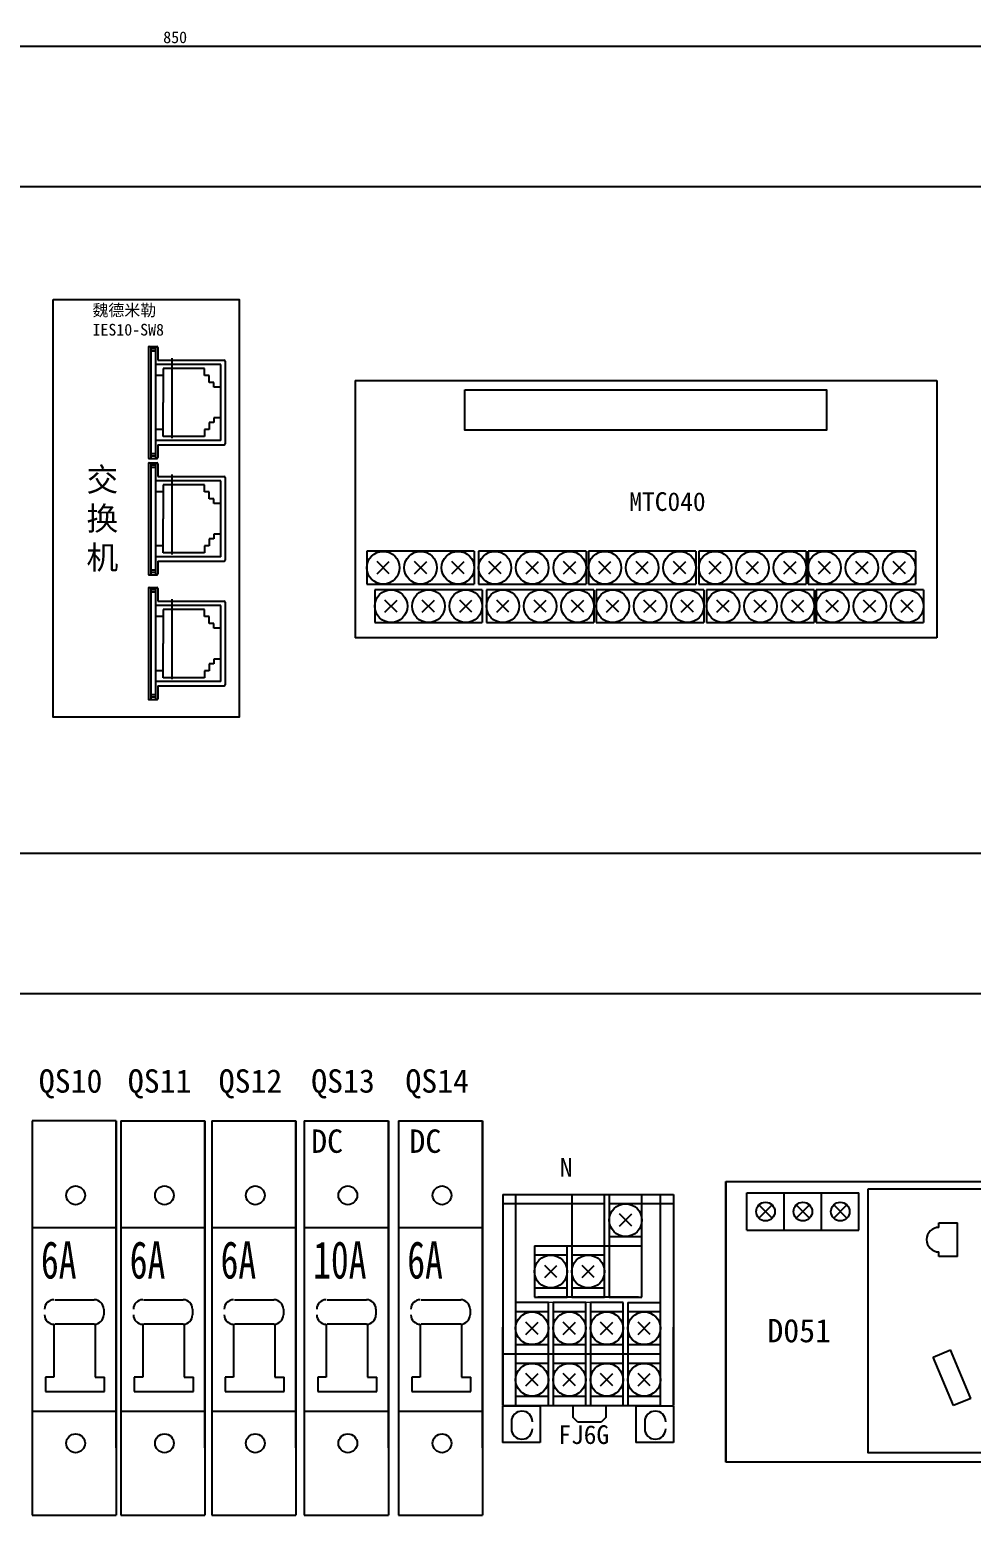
# Model space of a CAD drawing. Header units: millimetres. Extents: x 175 to 4940, y -2082 to 1907.
# Drawn here: x 1049.9 to 1251.4, y 1010.5 to 1328.4 of the extents above; entities that cross this region are included whole.
import ezdxf
from ezdxf.lldxf.tags import DXFTag

# ---------------------------------------------------------------- set-up
doc = ezdxf.new("R2010")
doc.units = ezdxf.units.MM
for name, color, linetype in [('DIM', 1, 'Continuous'), ('TEXT', 2, 'Continuous'), ('Z_OM_GAIKEI', 7, 'Continuous'), ('Z_OM_OUTLINE', 7, 'Continuous'), ('外形線', 7, 'Continuous')]:
    doc.layers.add(name, color=color, linetype=linetype)
doc.layers.add('標注', color=95, linetype='Continuous', lineweight=13)
doc.styles.add('ST', font='', dxfattribs={"width": 0.8, "height": 300})
doc.styles.get("Standard").update_dxf_attribs({"font": ''})
doc.styles.get('ST').set_extended_font_data('SimSun')
doc.styles.get('Standard').set_extended_font_data('SimSun')
tags = doc.linetypes.add('HIDDEN', pattern=[1.905, 1.27, -0.635]).pattern_tags.tags
tags[6:7] = [DXFTag(74, 4), DXFTag(75, 0), DXFTag(340, '0'), DXFTag(46, 1.0), DXFTag(50, 0.0), DXFTag(44, 0.0), DXFTag(45, 0.0)]
tags[4:5] = [DXFTag(74, 4), DXFTag(75, 0), DXFTag(340, '0'), DXFTag(46, 1.0), DXFTag(50, 0.0), DXFTag(44, 0.0), DXFTag(45, 0.0)]
doc.dimstyles.new('ISO-25', dxfattribs={"dimtxt": 2.5, "dimasz": 2.5, "dimexe": 1.25, "dimexo": 0.625, "dimtad": 1, "dimtxsty": 'Standard', "dimcen": 2.5, "dimadec": 0, "dimazin": 0, "dimtfac": 1, "dimtmove": 0, "dimatfit": 3, "dimfxl": 1, "dimarcsym": 0})

# ---------------------------------------------------------------- blocks, each defined once
blk = doc.blocks.new('*D65')
at = {"color": 0, "lineweight": -2, "transparency": 16777216}
for p, q in [((656.01, 1325.46), (656.01, 1326.09)), ((1506.01, 1325.46), (1506.01, 1326.09)), ((658.51, 1324.84), (1503.51, 1324.84))]:
    blk.add_line(p, q, dxfattribs=at)
at = {"color": 0, "transparency": 16777216}
for points in [[(658.51, 1325.25), (658.51, 1324.42), (656.01, 1324.84)], [(1503.51, 1325.25), (1503.51, 1324.42), (1506.01, 1324.84)]]:
    blk.add_solid(points, dxfattribs=at)
at = {"layer": 'Defpoints', "color": 0, "transparency": 16777216}
for p in [(656.01, 1324.84), (1506.01, 1324.84), (1506.01, 1324.84)]:
    blk.add_point(p, dxfattribs=at)
at = {"color": 0, "transparency": 16777216, "insert": (1081.01, 1326.71), "char_height": 2.5, "attachment_point": 5}
blk.add_mtext('850', dxfattribs=at)

msp = doc.modelspace()

# ---------------------------------------------------------------- linework, layer by layer
for p, q in [((656.012, 1324.837), (1506.012, 1324.837)), ((686.012, 1294.837), (1476.012, 1294.837)), ((1119.563, 1253.258), (1243.963, 1253.258)), ((1119.563, 1253.258), (1119.563, 1198.258)), ((1243.963, 1253.258), (1243.963, 1198.258)), ((1122.025, 1216.74), (1122.025, 1209.74)), ((1145.025, 1216.74), (1145.025, 1209.74)), ((1145.933, 1216.74), (1145.933, 1209.74)), ((1168.933, 1216.74), (1168.933, 1209.74)), ((1169.444, 1216.74), (1169.444, 1209.74)), ((1192.444, 1216.74), (1192.444, 1209.74)), ((1193.054, 1216.74), (1193.054, 1209.74)), ((1216.054, 1216.74), (1216.054, 1209.74)), ((1216.457, 1216.74), (1216.457, 1209.74)), ((1239.457, 1216.74), (1239.457, 1209.74)), ((1123.709, 1208.507), (1123.709, 1201.507)), ((1146.709, 1208.507), (1146.709, 1201.507)), ((1147.616, 1208.507), (1147.616, 1201.507)), ((1170.616, 1208.507), (1170.616, 1201.507)), ((1171.127, 1208.507), (1171.127, 1201.507)), ((1194.127, 1208.507), (1194.127, 1201.507)), ((1194.737, 1208.507), (1194.737, 1201.507)), ((1217.737, 1208.507), (1217.737, 1201.507)), ((1218.14, 1208.507), (1218.14, 1201.507)), ((1241.14, 1208.507), (1241.14, 1201.507)), ((1243.963, 1198.258), (1119.563, 1198.258)), ((1476.012, 1152.087), (686.012, 1152.087)), ((1476.012, 1122.087), (686.012, 1122.087)), ((1068.39, 1094.912), (1068.39, 1074.912)), ((1069.39, 1094.912), (1087.39, 1094.912)), ((1087.39, 1094.912), (1087.39, 1074.912)), ((1088.833, 1094.912), (1106.833, 1094.912)), ((1106.833, 1094.912), (1106.833, 1074.912)), ((1108.63, 1094.912), (1126.63, 1094.912)), ((1126.63, 1094.912), (1126.63, 1074.912)), ((1128.78, 1094.912), (1146.78, 1094.912)), ((1146.78, 1094.912), (1146.78, 1074.912)), ((1198.867, 1081.865), (1281.267, 1081.865)), ((1198.867, 1081.865), (1198.867, 1021.865)), ((1198.867, 1021.865), (1198.867, 1081.865)), ((1151.115, 1079.135), (1151.115, 1033.987)), ((1151.115, 1079.135), (1151.115, 1033.987)), ((1151.115, 1079.135), (1151.115, 1033.987)), ((1187.615, 1079.135), (1187.615, 1033.987)), ((1187.615, 1079.135), (1187.615, 1033.987)), ((1068.39, 1067.412), (1068.39, 1074.412)), ((1068.39, 1067.412), (1068.39, 1074.412)), ((1087.39, 1067.412), (1087.39, 1074.412)), ((1087.39, 1067.412), (1087.39, 1074.412)), ((1106.833, 1067.412), (1106.833, 1074.412)), ((1106.833, 1067.412), (1106.833, 1074.412)), ((1126.63, 1067.412), (1126.63, 1074.412)), ((1126.63, 1067.412), (1126.63, 1074.412)), ((1146.78, 1067.412), (1146.78, 1074.412)), ((1146.78, 1067.412), (1146.78, 1074.412)), ((1244.439, 1073.083), (1248.439, 1073.083)), ((1244.439, 1072.083), (1244.439, 1073.083)), ((1248.439, 1065.831), (1248.439, 1073.083)), ((1244.439, 1065.831), (1244.439, 1066.831)), ((1248.439, 1065.831), (1244.439, 1065.831)), ((1151.115, 1050.737), (1151.115, 1043.737)), ((1151.115, 1033.987), (1151.115, 1050.737)), ((1151.115, 1033.987), (1151.115, 1050.737)), ((1187.615, 1033.987), (1187.615, 1050.737)), ((1187.615, 1033.987), (1187.615, 1050.737)), ((1243.195, 1044.305), (1246.881, 1045.859)), ((1251.251, 1035.49), (1246.881, 1045.859)), ((1247.565, 1033.937), (1243.195, 1044.305)), ((1053.265, 1040.006), (1053.265, 1036.941)), ((1072.265, 1040.006), (1072.265, 1036.941)), ((1091.708, 1040.006), (1091.708, 1036.941)), ((1111.505, 1040.006), (1111.505, 1036.941)), ((1131.655, 1040.006), (1131.655, 1036.941)), ((1053.265, 1036.941), (1065.922, 1036.941)), ((1072.265, 1036.941), (1084.922, 1036.941)), ((1091.708, 1036.941), (1104.365, 1036.941)), ((1111.505, 1036.941), (1124.162, 1036.941)), ((1131.655, 1036.941), (1144.312, 1036.941)), ((1251.251, 1035.49), (1247.565, 1033.937)), ((1068.39, 1032.412), (1068.39, 1025.412)), ((1087.39, 1032.412), (1087.39, 1025.412)), ((1106.833, 1032.412), (1106.833, 1025.412)), ((1126.63, 1032.412), (1126.63, 1025.412)), ((1146.78, 1032.412), (1146.78, 1025.412)), ((1068.39, 1025.412), (1068.39, 1010.477)), ((1087.39, 1025.412), (1087.39, 1010.477)), ((1106.833, 1025.412), (1106.833, 1010.477)), ((1126.63, 1025.412), (1126.63, 1010.477)), ((1146.78, 1025.412), (1146.78, 1010.477)), ((1281.267, 1021.865), (1198.867, 1021.865))]:
    msp.add_line(p, q)
at = {"color": 0, "linetype": 'Continuous'}
for p, q in [((1050.39, 1094.912), (1050.39, 1010.477)), ((1068.39, 1094.912), (1050.39, 1094.912)), ((1068.39, 1094.912), (1068.39, 1024.912)), ((1069.39, 1094.912), (1069.39, 1010.477)), ((1087.39, 1094.912), (1087.39, 1024.912)), ((1088.833, 1094.912), (1088.833, 1010.477)), ((1106.833, 1094.912), (1106.833, 1024.912)), ((1108.63, 1094.912), (1108.63, 1010.477)), ((1126.63, 1094.912), (1126.63, 1024.912)), ((1128.78, 1094.912), (1128.78, 1010.477)), ((1146.78, 1094.912), (1146.78, 1024.912)), ((1050.39, 1072.085), (1068.39, 1072.085)), ((1069.39, 1072.085), (1087.39, 1072.085)), ((1088.833, 1072.085), (1106.833, 1072.085)), ((1108.63, 1072.085), (1126.63, 1072.085)), ((1128.78, 1072.085), (1146.78, 1072.085)), ((1050.39, 1010.477), (1068.39, 1010.477)), ((1069.39, 1010.477), (1087.39, 1010.477)), ((1088.833, 1010.477), (1106.833, 1010.477)), ((1108.63, 1010.477), (1126.63, 1010.477)), ((1128.78, 1010.477), (1146.78, 1010.477))]:
    msp.add_line(p, q, dxfattribs=at)
at = {"linetype": 'Continuous'}
for p, q in [((1068.39, 1024.912), (1068.39, 1094.912)), ((1087.39, 1024.912), (1087.39, 1094.912)), ((1106.833, 1024.912), (1106.833, 1094.912)), ((1126.63, 1024.912), (1126.63, 1094.912)), ((1146.78, 1024.912), (1146.78, 1094.912)), ((1151.115, 1079.135), (1151.115, 1033.987))]:
    msp.add_line(p, q, dxfattribs=at)
at = {"color": 0, "lineweight": -2}
for p, q in [((1151.115, 1079.135), (1187.615, 1079.135)), ((1203.333, 1079.457), (1227.333, 1079.457)), ((1203.333, 1071.457), (1203.333, 1079.457)), ((1211.333, 1071.457), (1211.333, 1079.457)), ((1219.333, 1071.457), (1219.333, 1079.457)), ((1227.333, 1071.457), (1227.333, 1079.457)), ((1205.919, 1076.871), (1208.747, 1074.043)), ((1208.747, 1076.871), (1205.919, 1074.043)), ((1213.919, 1076.871), (1216.747, 1074.043)), ((1216.747, 1076.871), (1213.919, 1074.043)), ((1221.919, 1076.871), (1224.747, 1074.043)), ((1224.747, 1076.871), (1221.919, 1074.043)), ((1203.333, 1071.457), (1227.333, 1071.457)), ((1177.865, 1055.987), (1184.865, 1055.987))]:
    msp.add_line(p, q, dxfattribs=at)
at = {"color": 0}
for p, q in [((1055.265, 1056.589), (1063.716, 1056.589)), ((1074.265, 1056.589), (1082.716, 1056.589)), ((1093.708, 1056.589), (1102.159, 1056.589)), ((1113.505, 1056.589), (1121.956, 1056.589)), ((1133.655, 1056.589), (1142.106, 1056.589)), ((1065.716, 1054.589), (1065.716, 1053.362)), ((1084.716, 1054.589), (1084.716, 1053.362)), ((1104.159, 1054.589), (1104.159, 1053.362)), ((1123.956, 1054.589), (1123.956, 1053.362)), ((1144.106, 1054.589), (1144.106, 1053.362)), ((1055.069, 1051.362), (1055.069, 1040.006)), ((1063.716, 1051.362), (1055.265, 1051.362)), ((1063.911, 1051.362), (1063.911, 1040.006)), ((1074.069, 1051.362), (1074.069, 1040.006)), ((1082.716, 1051.362), (1074.265, 1051.362)), ((1082.911, 1051.362), (1082.911, 1040.006)), ((1093.512, 1051.362), (1093.512, 1040.006)), ((1102.159, 1051.362), (1093.708, 1051.362)), ((1102.355, 1051.362), (1102.355, 1040.006)), ((1113.309, 1051.362), (1113.309, 1040.006)), ((1121.956, 1051.362), (1113.505, 1051.362)), ((1122.151, 1051.362), (1122.151, 1040.006)), ((1133.459, 1051.362), (1133.459, 1040.006)), ((1142.106, 1051.362), (1133.655, 1051.362)), ((1142.302, 1051.362), (1142.302, 1040.006)), ((1055.069, 1040.006), (1053.265, 1040.006)), ((1063.911, 1040.006), (1065.922, 1040.006)), ((1074.069, 1040.006), (1072.265, 1040.006)), ((1082.911, 1040.006), (1084.922, 1040.006)), ((1093.512, 1040.006), (1091.708, 1040.006)), ((1102.355, 1040.006), (1104.365, 1040.006)), ((1113.309, 1040.006), (1111.505, 1040.006)), ((1122.151, 1040.006), (1124.162, 1040.006)), ((1133.459, 1040.006), (1131.655, 1040.006)), ((1142.302, 1040.006), (1144.312, 1040.006))]:
    msp.add_line(p, q, dxfattribs=at)
at = {"color": 7, "linetype": 'Continuous'}
msp.add_line((1180.141, 1057.135), (1158.64, 1057.135), dxfattribs=at)
at = {"linetype": 'HIDDEN'}
for p, q in [((1050.39, 1032.74), (1068.39, 1032.74)), ((1069.39, 1032.74), (1087.39, 1032.74)), ((1088.833, 1032.74), (1106.833, 1032.74)), ((1108.63, 1032.74), (1126.63, 1032.74)), ((1128.78, 1032.74), (1146.78, 1032.74))]:
    msp.add_line(p, q, dxfattribs=at)
at = {"color": 0, "lineweight": -2}
msp.add_lwpolyline([(1054.886, 1270.637), (1094.742, 1270.637), (1094.742, 1181.237), (1054.886, 1181.237)], close=True, dxfattribs=at)
for points in [[(1143.021, 1251.303), (1220.411, 1251.303), (1220.411, 1242.671), (1143.021, 1242.671)], [(1229.28, 1080.313), (1279.309, 1080.313), (1279.309, 1023.824), (1229.28, 1023.824)]]:
    msp.add_lwpolyline(points, close=True)
at = {"color": 0, "linetype": 'Continuous'}
for centre in [(1059.72, 1078.938), (1078.72, 1078.938), (1098.163, 1078.938), (1117.96, 1078.938), (1138.11, 1078.938), (1059.72, 1025.886), (1078.72, 1025.886), (1098.163, 1025.886), (1117.96, 1025.886), (1138.11, 1025.886)]:
    msp.add_circle(centre, 2.01, dxfattribs=at)
at = {"color": 0, "lineweight": -2}
for centre in [(1207.333, 1075.457), (1215.333, 1075.457), (1223.333, 1075.457)]:
    msp.add_circle(centre, 2, dxfattribs=at)
msp.add_arc((1244.439, 1069.457), 2.626, 90, 270)
at = {"color": 0}
for centre, start, end in [((1055.069, 1054.589), 90, 180), ((1063.716, 1054.589), 0, 90), ((1074.069, 1054.589), 90, 180), ((1082.716, 1054.589), 0, 90), ((1093.512, 1054.589), 90, 180), ((1102.159, 1054.589), 0, 90), ((1113.309, 1054.589), 90, 180), ((1121.956, 1054.589), 0, 90), ((1133.459, 1054.589), 90, 180), ((1142.106, 1054.589), 0, 90), ((1055.069, 1053.362), 180, 270), ((1063.716, 1053.362), 270, 0), ((1074.069, 1053.362), 180, 270), ((1082.716, 1053.362), 270, 0), ((1093.512, 1053.362), 180, 270), ((1102.159, 1053.362), 270, 0), ((1113.309, 1053.362), 180, 270), ((1121.956, 1053.362), 270, 0), ((1133.459, 1053.362), 180, 270), ((1142.106, 1053.362), 270, 0)]:
    msp.add_arc(centre, 2, start, end, dxfattribs=at)
at = {"layer": 'DIM', "color": 0}
msp.add_line((1151.115, 1079.135), (1151.115, 1033.987), dxfattribs=at)
at = {"layer": 'TEXT', "linetype": 'Continuous'}
for p, q in [((1068.39, 1094.912), (1068.39, 1024.912)), ((1087.39, 1094.912), (1087.39, 1024.912)), ((1106.833, 1094.912), (1106.833, 1024.912)), ((1126.63, 1094.912), (1126.63, 1024.912)), ((1146.78, 1094.912), (1146.78, 1024.912)), ((1151.115, 1079.135), (1151.115, 1035.737)), ((1065.922, 1036.941), (1065.922, 1040.006)), ((1084.922, 1036.941), (1084.922, 1040.006)), ((1104.365, 1036.941), (1104.365, 1040.006)), ((1124.162, 1036.941), (1124.162, 1040.006)), ((1144.312, 1036.941), (1144.312, 1040.006))]:
    msp.add_line(p, q, dxfattribs=at)
at = {"layer": 'Z_OM_GAIKEI'}
for p, q in [((1075.277, 1260.389), (1075.277, 1236.789)), ((1075.477, 1260.589), (1077.077, 1260.589)), ((1075.777, 1260.589), (1075.777, 1236.589)), ((1076.777, 1260.088), (1075.777, 1260.088)), ((1076.777, 1259.588), (1075.777, 1259.588)), ((1076.777, 1260.589), (1076.777, 1236.589)), ((1077.277, 1260.389), (1077.277, 1257.639)), ((1076.777, 1256.718), (1076.777, 1240.458)), ((1090.777, 1256.718), (1076.777, 1256.718)), ((1077.277, 1257.639), (1091.477, 1257.639)), ((1078.477, 1255.888), (1078.477, 1248.588)), ((1087.277, 1255.888), (1078.477, 1255.888)), ((1080.277, 1258.088), (1080.277, 1240.988)), ((1087.277, 1254.388), (1087.277, 1255.888)), ((1090.777, 1240.458), (1090.777, 1256.718)), ((1091.677, 1257.439), (1091.677, 1239.739)), ((1078.477, 1254.388), (1076.777, 1254.388)), ((1088.277, 1254.388), (1087.277, 1254.388)), ((1088.277, 1252.888), (1088.277, 1254.388)), ((1089.277, 1252.888), (1088.277, 1252.888)), ((1089.277, 1251.888), (1089.277, 1252.888)), ((1090.777, 1251.888), (1089.277, 1251.888)), ((1090.777, 1251.888), (1089.277, 1251.888)), ((1078.477, 1241.288), (1078.477, 1248.588)), ((1088.277, 1244.288), (1088.277, 1242.788)), ((1089.277, 1244.288), (1088.277, 1244.288)), ((1090.777, 1245.288), (1089.277, 1245.288)), ((1089.277, 1245.288), (1089.277, 1244.288)), ((1090.777, 1245.288), (1089.277, 1245.288)), ((1078.477, 1242.788), (1076.777, 1242.788)), ((1090.777, 1240.458), (1076.777, 1240.458)), ((1087.277, 1241.288), (1078.477, 1241.288)), ((1088.277, 1242.788), (1087.277, 1242.788)), ((1087.277, 1242.788), (1087.277, 1241.288)), ((1075.277, 1238.788), (1075.277, 1236.782)), ((1075.277, 1238.788), (1075.277, 1236.782)), ((1075.477, 1236.589), (1077.077, 1236.589)), ((1076.777, 1237.588), (1075.777, 1237.588)), ((1076.777, 1237.088), (1075.777, 1237.088)), ((1077.277, 1239.539), (1091.477, 1239.539)), ((1077.277, 1239.539), (1077.277, 1236.789)), ((1075.277, 1235.495), (1075.277, 1211.895)), ((1075.477, 1235.695), (1077.077, 1235.695)), ((1075.777, 1235.695), (1075.777, 1211.695)), ((1076.777, 1235.194), (1075.777, 1235.194)), ((1076.777, 1234.694), (1075.777, 1234.694)), ((1076.777, 1235.695), (1076.777, 1211.695)), ((1077.277, 1235.495), (1077.277, 1232.745)), ((1076.777, 1231.824), (1076.777, 1215.564)), ((1090.777, 1231.824), (1076.777, 1231.824)), ((1077.277, 1232.745), (1091.477, 1232.745)), ((1078.477, 1230.994), (1078.477, 1223.694)), ((1087.277, 1230.994), (1078.477, 1230.994)), ((1080.277, 1233.194), (1080.277, 1216.094)), ((1087.277, 1229.494), (1087.277, 1230.994)), ((1090.777, 1215.564), (1090.777, 1231.824)), ((1091.677, 1232.545), (1091.677, 1214.845)), ((1078.477, 1229.494), (1076.777, 1229.494)), ((1088.277, 1229.494), (1087.277, 1229.494)), ((1088.277, 1227.994), (1088.277, 1229.494)), ((1089.277, 1227.994), (1088.277, 1227.994)), ((1089.277, 1226.994), (1089.277, 1227.994)), ((1090.777, 1226.994), (1089.277, 1226.994)), ((1090.777, 1226.994), (1089.277, 1226.994)), ((1078.477, 1216.394), (1078.477, 1223.694)), ((1078.477, 1217.894), (1076.777, 1217.894)), ((1088.277, 1217.894), (1087.277, 1217.894)), ((1087.277, 1217.894), (1087.277, 1216.394)), ((1088.277, 1219.394), (1088.277, 1217.894)), ((1089.277, 1219.394), (1088.277, 1219.394)), ((1090.777, 1220.394), (1089.277, 1220.394)), ((1089.277, 1220.394), (1089.277, 1219.394)), ((1090.777, 1220.394), (1089.277, 1220.394)), ((1090.777, 1215.564), (1076.777, 1215.564)), ((1077.277, 1214.645), (1091.477, 1214.645)), ((1077.277, 1214.645), (1077.277, 1211.895)), ((1087.277, 1216.394), (1078.477, 1216.394)), ((1075.277, 1213.894), (1075.277, 1211.888)), ((1075.277, 1213.894), (1075.277, 1211.888)), ((1075.477, 1211.695), (1077.077, 1211.695)), ((1076.777, 1212.694), (1075.777, 1212.694)), ((1076.777, 1212.194), (1075.777, 1212.194)), ((1075.277, 1208.801), (1075.277, 1185.201)), ((1075.477, 1209.001), (1077.077, 1209.001)), ((1075.777, 1209.001), (1075.777, 1185.001)), ((1076.777, 1208.5), (1075.777, 1208.5)), ((1076.777, 1208), (1075.777, 1208)), ((1076.777, 1209.001), (1076.777, 1185.001)), ((1077.277, 1208.801), (1077.277, 1206.051)), ((1076.777, 1205.13), (1076.777, 1188.87)), ((1090.777, 1205.13), (1076.777, 1205.13)), ((1077.277, 1206.051), (1091.477, 1206.051)), ((1080.277, 1206.5), (1080.277, 1189.4)), ((1090.777, 1188.87), (1090.777, 1205.13)), ((1091.677, 1205.851), (1091.677, 1188.151)), ((1078.477, 1202.8), (1076.777, 1202.8)), ((1078.477, 1204.3), (1078.477, 1197)), ((1087.277, 1204.3), (1078.477, 1204.3)), ((1087.277, 1202.8), (1087.277, 1204.3)), ((1088.277, 1202.8), (1087.277, 1202.8)), ((1088.277, 1201.3), (1088.277, 1202.8)), ((1089.277, 1201.3), (1088.277, 1201.3)), ((1089.277, 1200.3), (1089.277, 1201.3)), ((1090.777, 1200.3), (1089.277, 1200.3)), ((1090.777, 1200.3), (1089.277, 1200.3)), ((1078.477, 1189.7), (1078.477, 1197)), ((1088.277, 1192.7), (1088.277, 1191.2)), ((1089.277, 1192.7), (1088.277, 1192.7)), ((1090.777, 1193.7), (1089.277, 1193.7)), ((1089.277, 1193.7), (1089.277, 1192.7)), ((1090.777, 1193.7), (1089.277, 1193.7)), ((1078.477, 1191.2), (1076.777, 1191.2)), ((1090.777, 1188.87), (1076.777, 1188.87)), ((1087.277, 1189.7), (1078.477, 1189.7)), ((1088.277, 1191.2), (1087.277, 1191.2)), ((1087.277, 1191.2), (1087.277, 1189.7)), ((1075.277, 1187.2), (1075.277, 1185.195)), ((1075.277, 1187.2), (1075.277, 1185.194)), ((1076.777, 1186), (1075.777, 1186)), ((1077.277, 1187.951), (1091.477, 1187.951)), ((1077.277, 1187.951), (1077.277, 1185.201)), ((1075.477, 1185.001), (1077.077, 1185.001)), ((1076.777, 1185.5), (1075.777, 1185.5))]:
    msp.add_line(p, q, dxfattribs=at)
for centre, start, end in [((1075.477, 1260.389), 90, 180.00001), ((1077.077, 1260.389), 0, 90), ((1091.477, 1257.439), 0, 90), ((1091.477, 1239.739), 270, 0), ((1075.477, 1236.789), 180.00001, 270), ((1077.077, 1236.789), 270, 0), ((1075.477, 1235.495), 90, 180.00001), ((1077.077, 1235.495), 0, 90), ((1091.477, 1232.545), 0, 90), ((1091.477, 1214.845), 270, 0), ((1075.477, 1211.895), 180.00001, 270), ((1077.077, 1211.895), 270, 0), ((1075.477, 1208.801), 90, 180.00001), ((1077.077, 1208.801), 0, 90), ((1091.477, 1205.851), 0, 90), ((1091.477, 1188.151), 270, 0), ((1075.477, 1185.201), 180.00001, 270), ((1077.077, 1185.201), 270, 0)]:
    msp.add_arc(centre, 0.2, start, end, dxfattribs=at)
at = {"layer": 'Z_OM_OUTLINE'}
for p, q in [((1145.025, 1216.74), (1122.025, 1216.74)), ((1124.215, 1211.93), (1126.836, 1214.551)), ((1126.836, 1211.93), (1124.215, 1214.551)), ((1134.836, 1211.93), (1132.215, 1214.551)), ((1132.215, 1211.93), (1134.836, 1214.551)), ((1142.836, 1211.93), (1140.215, 1214.551)), ((1140.215, 1211.93), (1142.836, 1214.551)), ((1168.933, 1216.74), (1145.933, 1216.74)), ((1148.123, 1211.93), (1150.744, 1214.551)), ((1150.744, 1211.93), (1148.123, 1214.551)), ((1158.744, 1211.93), (1156.123, 1214.551)), ((1156.123, 1211.93), (1158.744, 1214.551)), ((1166.744, 1211.93), (1164.123, 1214.551)), ((1164.123, 1211.93), (1166.744, 1214.551)), ((1192.444, 1216.74), (1169.444, 1216.74)), ((1171.634, 1211.93), (1174.255, 1214.551)), ((1174.255, 1211.93), (1171.634, 1214.551)), ((1182.255, 1211.93), (1179.634, 1214.551)), ((1179.634, 1211.93), (1182.255, 1214.551)), ((1190.255, 1211.93), (1187.634, 1214.551)), ((1187.634, 1211.93), (1190.255, 1214.551)), ((1216.054, 1216.74), (1193.054, 1216.74)), ((1195.244, 1211.93), (1197.865, 1214.551)), ((1197.865, 1211.93), (1195.244, 1214.551)), ((1205.865, 1211.93), (1203.244, 1214.551)), ((1203.244, 1211.93), (1205.865, 1214.551)), ((1213.865, 1211.93), (1211.244, 1214.551)), ((1211.244, 1211.93), (1213.865, 1214.551)), ((1239.457, 1216.74), (1216.457, 1216.74)), ((1218.646, 1211.93), (1221.268, 1214.551)), ((1221.268, 1211.93), (1218.646, 1214.551)), ((1229.268, 1211.93), (1226.646, 1214.551)), ((1226.646, 1211.93), (1229.268, 1214.551)), ((1237.268, 1211.93), (1234.646, 1214.551)), ((1234.646, 1211.93), (1237.268, 1214.551)), ((1122.025, 1209.74), (1145.025, 1209.74)), ((1146.709, 1208.507), (1123.709, 1208.507)), ((1145.933, 1209.74), (1168.933, 1209.74)), ((1170.616, 1208.507), (1147.616, 1208.507)), ((1169.444, 1209.74), (1192.444, 1209.74)), ((1194.127, 1208.507), (1171.127, 1208.507)), ((1193.054, 1209.74), (1216.054, 1209.74)), ((1217.737, 1208.507), (1194.737, 1208.507)), ((1216.457, 1209.74), (1239.457, 1209.74)), ((1241.14, 1208.507), (1218.14, 1208.507)), ((1125.898, 1203.696), (1128.519, 1206.317)), ((1128.519, 1203.696), (1125.898, 1206.317)), ((1136.519, 1203.696), (1133.898, 1206.317)), ((1133.898, 1203.696), (1136.519, 1206.317)), ((1144.519, 1203.696), (1141.898, 1206.317)), ((1141.898, 1203.696), (1144.519, 1206.317)), ((1149.806, 1203.696), (1152.427, 1206.317)), ((1152.427, 1203.696), (1149.806, 1206.317)), ((1160.427, 1203.696), (1157.806, 1206.317)), ((1157.806, 1203.696), (1160.427, 1206.317)), ((1168.427, 1203.696), (1165.806, 1206.317)), ((1165.806, 1203.696), (1168.427, 1206.317)), ((1173.317, 1203.696), (1175.938, 1206.317)), ((1175.938, 1203.696), (1173.317, 1206.317)), ((1183.938, 1203.696), (1181.317, 1206.317)), ((1181.317, 1203.696), (1183.938, 1206.317)), ((1191.938, 1203.696), (1189.317, 1206.317)), ((1189.317, 1203.696), (1191.938, 1206.317)), ((1196.927, 1203.696), (1199.548, 1206.317)), ((1199.548, 1203.696), (1196.927, 1206.317)), ((1207.548, 1203.696), (1204.927, 1206.317)), ((1204.927, 1203.696), (1207.548, 1206.317)), ((1215.548, 1203.696), (1212.927, 1206.317)), ((1212.927, 1203.696), (1215.548, 1206.317)), ((1220.33, 1203.696), (1222.951, 1206.317)), ((1222.951, 1203.696), (1220.33, 1206.317)), ((1230.951, 1203.696), (1228.33, 1206.317)), ((1228.33, 1203.696), (1230.951, 1206.317)), ((1238.951, 1203.696), (1236.33, 1206.317)), ((1236.33, 1203.696), (1238.951, 1206.317)), ((1123.709, 1201.507), (1146.709, 1201.507)), ((1147.616, 1201.507), (1170.616, 1201.507)), ((1171.127, 1201.507), (1194.127, 1201.507)), ((1194.737, 1201.507), (1217.737, 1201.507)), ((1218.14, 1201.507), (1241.14, 1201.507)), ((1151.115, 1079.135), (1151.115, 1033.987)), ((1153.865, 1079.135), (1153.865, 1033.987)), ((1165.891, 1079.135), (1165.891, 1057.135)), ((1172.891, 1057.135), (1172.891, 1079.135)), ((1173.891, 1079.135), (1173.891, 1057.135)), ((1180.891, 1057.135), (1180.891, 1079.135)), ((1184.865, 1033.987), (1184.865, 1079.135)), ((1187.615, 1079.135), (1187.615, 1033.987)), ((1172.891, 1077.135), (1151.115, 1077.135)), ((1187.615, 1077.135), (1173.891, 1077.135)), ((1178.701, 1072.325), (1176.08, 1074.946)), ((1176.08, 1072.325), (1178.701, 1074.946)), ((1157.891, 1068.135), (1180.891, 1068.135)), ((1157.891, 1068.135), (1157.891, 1057.135)), ((1164.891, 1057.135), (1164.891, 1068.135)), ((1173.891, 1070.135), (1180.891, 1070.135)), ((1164.891, 1066.135), (1157.891, 1066.135)), ((1172.891, 1066.135), (1165.891, 1066.135)), ((1162.701, 1061.325), (1160.08, 1063.946)), ((1160.08, 1061.325), (1162.701, 1063.946)), ((1170.701, 1061.325), (1168.08, 1063.946)), ((1168.08, 1061.325), (1170.701, 1063.946)), ((1157.891, 1059.135), (1164.891, 1059.135)), ((1165.891, 1059.135), (1172.891, 1059.135)), ((1160.865, 1055.987), (1153.865, 1055.987)), ((1157.891, 1057.135), (1164.891, 1057.135)), ((1160.865, 1033.987), (1160.865, 1055.987)), ((1168.865, 1055.987), (1161.865, 1055.987)), ((1161.865, 1055.987), (1161.865, 1033.987)), ((1165.891, 1057.135), (1172.891, 1057.135)), ((1168.865, 1033.987), (1168.865, 1055.987)), ((1176.865, 1055.987), (1169.865, 1055.987)), ((1169.865, 1055.987), (1169.865, 1033.987)), ((1173.891, 1057.135), (1180.891, 1057.135)), ((1176.865, 1033.987), (1176.865, 1055.987)), ((1177.865, 1055.987), (1177.865, 1033.987)), ((1160.865, 1053.987), (1153.865, 1053.987)), ((1168.865, 1053.987), (1161.865, 1053.987)), ((1176.865, 1053.987), (1169.865, 1053.987)), ((1184.865, 1053.987), (1177.865, 1053.987)), ((1158.676, 1049.176), (1156.054, 1051.797)), ((1156.054, 1049.176), (1158.676, 1051.797)), ((1166.676, 1049.176), (1164.054, 1051.797)), ((1164.054, 1049.176), (1166.676, 1051.797)), ((1174.676, 1049.176), (1172.054, 1051.797)), ((1172.054, 1049.176), (1174.676, 1051.797)), ((1182.676, 1049.176), (1180.054, 1051.797)), ((1180.054, 1049.176), (1182.676, 1051.797)), ((1153.865, 1046.987), (1160.865, 1046.987)), ((1161.865, 1046.987), (1168.865, 1046.987)), ((1169.865, 1046.987), (1176.865, 1046.987)), ((1177.865, 1046.987), (1184.865, 1046.987)), ((1184.865, 1044.987), (1151.115, 1044.987)), ((1160.865, 1042.987), (1153.865, 1042.987)), ((1168.865, 1042.987), (1161.865, 1042.987)), ((1176.865, 1042.987), (1169.865, 1042.987)), ((1184.865, 1042.987), (1177.865, 1042.987)), ((1158.676, 1038.176), (1156.054, 1040.797)), ((1156.054, 1038.176), (1158.676, 1040.797)), ((1166.676, 1038.176), (1164.054, 1040.797)), ((1164.054, 1038.176), (1166.676, 1040.797)), ((1174.676, 1038.176), (1172.054, 1040.797)), ((1172.054, 1038.176), (1174.676, 1040.797)), ((1182.676, 1038.176), (1180.054, 1040.797)), ((1180.054, 1038.176), (1182.676, 1040.797)), ((1151.082, 1033.859), (1151.082, 1026.037)), ((1159.082, 1033.859), (1151.082, 1033.859)), ((1151.115, 1033.987), (1184.865, 1033.987)), ((1153.865, 1035.987), (1160.865, 1035.987)), ((1159.082, 1033.859), (1159.082, 1026.037)), ((1161.865, 1035.987), (1168.865, 1035.987)), ((1166.153, 1031.387), (1166.153, 1033.987)), ((1169.865, 1035.987), (1176.865, 1035.987)), ((1173.153, 1033.987), (1173.153, 1031.387)), ((1177.865, 1035.987), (1184.865, 1035.987)), ((1179.608, 1033.859), (1179.608, 1026.037)), ((1187.608, 1033.859), (1179.608, 1033.859)), ((1187.608, 1033.859), (1187.608, 1026.037)), ((1152.964, 1030.507), (1152.964, 1029.007)), ((1167.153, 1030.387), (1166.153, 1031.387)), ((1172.153, 1030.387), (1167.153, 1030.387)), ((1173.153, 1031.387), (1172.153, 1030.387)), ((1181.489, 1030.507), (1181.489, 1029.007)), ((1159.082, 1026.037), (1151.082, 1026.037)), ((1187.608, 1026.037), (1179.608, 1026.037))]:
    msp.add_line(p, q, dxfattribs=at)
for centre in [(1125.525, 1213.24), (1133.525, 1213.24), (1141.525, 1213.24), (1149.433, 1213.24), (1157.433, 1213.24), (1165.433, 1213.24), (1172.944, 1213.24), (1180.944, 1213.24), (1188.944, 1213.24), (1196.554, 1213.24), (1204.554, 1213.24), (1212.554, 1213.24), (1219.957, 1213.24), (1227.957, 1213.24), (1235.957, 1213.24), (1127.209, 1205.007), (1135.209, 1205.007), (1143.209, 1205.007), (1151.116, 1205.007), (1159.116, 1205.007), (1167.116, 1205.007), (1174.627, 1205.007), (1182.627, 1205.007), (1190.627, 1205.007), (1198.237, 1205.007), (1206.237, 1205.007), (1214.237, 1205.007), (1221.64, 1205.007), (1229.64, 1205.007), (1237.64, 1205.007), (1177.391, 1073.635), (1161.391, 1062.635), (1169.391, 1062.635), (1157.365, 1050.487), (1165.365, 1050.487), (1173.365, 1050.487), (1181.365, 1050.487), (1157.365, 1039.487), (1165.365, 1039.487), (1173.365, 1039.487), (1181.365, 1039.487)]:
    msp.add_circle(centre, 3.498, dxfattribs=at)
for centre, start, end in [((1155.214, 1030.507), 0, 180), ((1183.739, 1030.507), 0, 180), ((1155.214, 1029.007), 180, 0), ((1183.739, 1029.007), 180, 0)]:
    msp.add_arc(centre, 2.25, start, end, dxfattribs=at)
at = {"layer": '標注', "color": 0}
msp.add_line((1176.115, 1055.987), (1154.615, 1055.987), dxfattribs=at)

# ---------------------------------------------------------------- texts
at = {"lineweight": 0, "insert": (1063.317, 1269.579), "char_height": 2.5, "attachment_point": 1}
msp.add_mtext_dynamic_manual_height_columns('\\pt25;魏德米勒 IES10-SW8', width=27.11013, gutter_width=1, heights=[0], dxfattribs=at)
at = {"char_height": 5, "attachment_point": 1}
for s, insert, width in [('交换机', (1062.021, 1234.592), 9.37825), ('D051', (1207.74, 1052.492), 35)]:
    msp.add_mtext(s, dxfattribs=dict(at, insert=insert, width=width))
at = {"lineweight": 0, "char_height": 5, "width": 101.05579, "attachment_point": 1}
for s, insert in [('QS10', (1051.839, 1105.906)), ('QS11', (1070.887, 1105.906)), ('QS12', (1090.33, 1105.906)), ('QS13', (1110.127, 1105.906)), ('QS14', (1130.277, 1105.906)), ('DC', (1110.127, 1093.032)), ('DC', (1131.147, 1093.032))]:
    msp.add_mtext(s, dxfattribs=dict(at, insert=insert))
at = {"layer": 'TEXT', "color": 0, "style": 'ST', "width": 0.7}
for s, p in [('6A', (1052.287, 1061.13)), ('6A', (1071.287, 1061.13)), ('6A', (1090.73, 1061.13)), ('10A', (1110.527, 1061.13)), ('6A', (1130.677, 1061.13))]:
    msp.add_text(s, height=8, dxfattribs=at).set_placement(p)
at = {"layer": '外形線', "color": 0, "linetype": 'ByBlock', "ltscale": 8, "char_height": 4, "attachment_point": 1}
for s, insert in [('{\\C3;MTC040}', (1178.192, 1229.38)), ('{\\C3;N}', (1163.325, 1086.906)), ('{\\C3;FJ6G}', (1162.989, 1029.734))]:
    msp.add_mtext(s, dxfattribs=dict(at, insert=insert))

# ---------------------------------------------------------------- dimensions: what is measured, and where the dimension line sits
dim = msp.add_linear_dim(base=(1506.012, 1324.837), p1=(656.012, 1324.837), p2=(1506.012, 1324.837), dimstyle='ISO-25')
dim.commit()
dim.dimension.update_dxf_attribs({"geometry": '*D65', "text_midpoint": (1081.012, 1326.712)})

doc.saveas('drawing.dxf')
